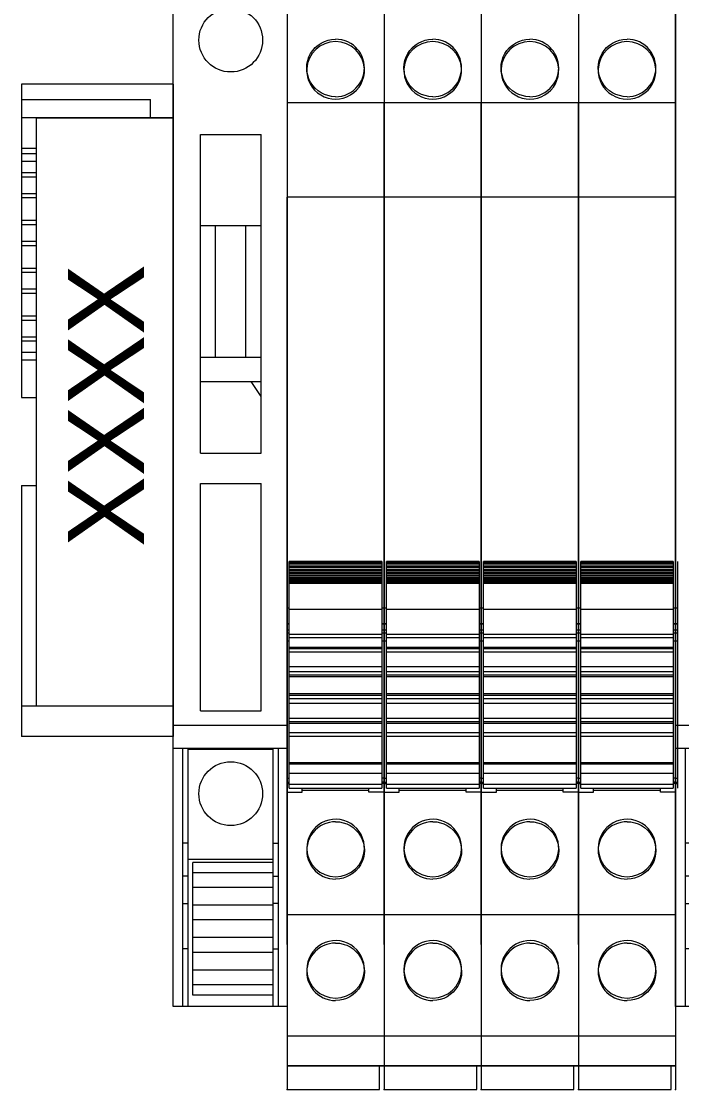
# Model space of a CAD drawing. Header units: millimetres. Extents: x 979 to 3414, y -1029 to 703.
# Drawn here: x 1299.5 to 1343, y 195 to 265.5 of the extents above; entities that cross this region are included whole.
import ezdxf
from ezdxf.enums import TextEntityAlignment as Align

# ---------------------------------------------------------------- set-up
doc = ezdxf.new("R2010")
doc.units = ezdxf.units.MM
doc.layers.add('eProC - L2', color=41, linetype='Continuous', lineweight=20)
doc.styles.get("Standard").update_dxf_attribs({"font": 'arial.ttf'})

# ---------------------------------------------------------------- blocks, each defined once
blk = doc.blocks.new('eProC_Z_EK1+I-RE1')
at = {"layer": 'eProC - L2'}
for p, q in [((0, 0), (0, -20.65)), ((10, 0), (0, 0)), ((10, 0), (10, -43)), ((0, -1), (8.5, -1)), ((8.5, -2.2), (8.5, -1)), ((10, -2.2), (0, -2.2)), ((0, -4.2), (1, -4.2)), ((1, -4.591), (0, -4.591)), ((1, -5.091), (0, -5.091)), ((1, -5.838), (0, -5.838)), ((1, -6.114), (0, -6.114)), ((1, -7.214), (0, -7.214)), ((1, -7.489), (0, -7.489)), ((1, -8.989), (0, -8.989)), ((1, -9.265), (0, -9.265)), ((1, -10.365), (0, -10.365)), ((1, -10.64), (0, -10.64)), ((1, -12.14), (0, -12.14)), ((1, -12.416), (0, -12.416)), ((1, -13.516), (0, -13.516)), ((1, -13.791), (0, -13.791)), ((1, -15.291), (0, -15.291)), ((1, -15.567), (0, -15.567)), ((1, -16.667), (0, -16.667)), ((1, -16.942), (0, -16.942)), ((1, -17.691), (0, -17.691)), ((1, -18.191), (0, -18.191)), ((0, -20.65), (1, -20.65)), ((1, -26.45), (1, -20.65)), ((0, -26.45), (0, -43)), ((0, -26.45), (1, -26.45)), ((10, -41), (0, -41)), ((10, -43), (0, -43))]:
    blk.add_line(p, q, dxfattribs=at)
blk.add_lwpolyline([(10, -41), (1, -41), (1, -2.2), (10, -2.2)], close=True, dxfattribs=at)
blk.add_attdef('XXXX.X', text='', height=5, rotation=90, dxfattribs=at).set_placement((8.072, -21.183), align=Align.CENTER)
blk = doc.blocks.new('eProC_Z_BPSN-SI-520')
at = {"layer": 'eProC - L2'}
for p, q in [((1.794, -42.11), (1.794, -21.11)), ((1.794, -21.11), (5.794, -21.11)), ((5.794, -42.11), (5.794, -21.11)), ((1.794, -27.11), (5.794, -27.11)), ((2.794, -35.795), (2.794, -27.11)), ((4.794, -35.795), (4.794, -27.11)), ((1.794, -35.795), (5.794, -35.795)), ((1.794, -37.396), (5.794, -37.396)), ((5.794, -38.389), (5.144, -37.396)), ((1.794, -42.11), (5.794, -42.11)), ((1.794, -59.11), (1.794, -44.11)), ((1.794, -44.11), (5.794, -44.11)), ((5.794, -59.11), (5.794, -44.11)), ((1.794, -59.11), (5.794, -59.11)), ((7.5, -60.072), (0, -60.072)), ((7.5, -61.577), (0, -61.577)), ((0.644, -78.601), (0.644, -61.577)), ((0.994, -78.601), (0.994, -61.577)), ((6.594, -61.647), (0.994, -61.647)), ((6.594, -78.601), (6.594, -61.577)), ((6.944, -78.601), (6.944, -61.577)), ((0.994, -67.83), (0.644, -67.83)), ((6.594, -67.83), (6.944, -67.83)), ((6.594, -68.91), (0.994, -68.91)), ((1.294, -77.853), (1.294, -69.103)), ((6.594, -69.103), (1.294, -69.103)), ((0.994, -70.001), (0.644, -70.001)), ((6.594, -69.783), (1.294, -69.783)), ((6.594, -70.001), (6.944, -70.001)), ((6.594, -70.757), (1.294, -70.757)), ((0.644, -71.801), (0.994, -71.801)), ((6.944, -71.801), (6.594, -71.801)), ((6.594, -71.919), (1.294, -71.919)), ((6.594, -72.893), (1.294, -72.893)), ((6.594, -74.054), (1.294, -74.054)), ((0.994, -74.801), (0.644, -74.801)), ((6.594, -75.029), (1.294, -75.029)), ((6.594, -74.801), (6.944, -74.801)), ((6.594, -76.19), (1.294, -76.19)), ((6.594, -77.165), (1.294, -77.165)), ((6.594, -77.853), (1.294, -77.853)), ((6.594, -78.601), (0.994, -78.601))]:
    blk.add_line(p, q, dxfattribs=at)
blk.add_lwpolyline([(0, 0), (7.5, 0), (7.5, -78.601), (0, -78.601)], close=True, dxfattribs=at)
for centre in [(3.794, -14.89), (3.794, -64.565)]:
    blk.add_circle(centre, 2.1, dxfattribs=at)

msp = doc.modelspace()

# ---------------------------------------------------------------- linework, layer by layer
at = {"layer": 'eProC - L2'}
for p, q in [((1317.016, 284.581), (1317.016, 260.092)), ((1323.416, 284.581), (1323.416, 196.603)), ((1323.416, 284.581), (1323.416, 260.092)), ((1329.816, 284.581), (1329.816, 196.603)), ((1329.816, 284.581), (1329.816, 260.092)), ((1336.216, 284.581), (1336.216, 196.603)), ((1336.216, 284.581), (1336.216, 260.092)), ((1342.616, 284.581), (1342.616, 196.603)), ((1342.616, 284.581), (1342.616, 260.092)), ((1318.316, 262.388), (1318.316, 262.226)), ((1322.117, 262.226), (1322.117, 262.388)), ((1324.716, 262.388), (1324.716, 262.226)), ((1328.517, 262.226), (1328.517, 262.388)), ((1331.116, 262.388), (1331.116, 262.226)), ((1334.917, 262.226), (1334.917, 262.388)), ((1337.516, 262.388), (1337.516, 262.226)), ((1341.317, 262.226), (1341.317, 262.388)), ((1323.416, 260.092), (1317.016, 260.092)), ((1317.016, 260.092), (1317.016, 253.87)), ((1323.416, 253.871), (1323.416, 260.092)), ((1329.816, 260.092), (1323.416, 260.092)), ((1323.416, 260.092), (1323.416, 253.87)), ((1329.816, 253.871), (1329.816, 260.092)), ((1336.216, 260.092), (1329.816, 260.092)), ((1329.816, 260.092), (1329.816, 253.87)), ((1336.216, 253.871), (1336.216, 260.092)), ((1342.616, 260.092), (1336.216, 260.092)), ((1336.216, 260.092), (1336.216, 253.87)), ((1342.616, 253.871), (1342.616, 260.092)), ((1342.616, 260.092), (1342.616, 253.87)), ((1323.416, 253.871), (1317.016, 253.87)), ((1317.016, 204.603), (1317.016, 253.87)), ((1317.616, 253.864), (1317.016, 253.864)), ((1323.416, 253.864), (1322.816, 253.864)), ((1329.816, 253.871), (1323.416, 253.87)), ((1323.416, 204.603), (1323.416, 253.87)), ((1324.016, 253.864), (1323.416, 253.864)), ((1329.816, 253.864), (1329.216, 253.864)), ((1336.216, 253.871), (1329.816, 253.87)), ((1329.816, 204.603), (1329.816, 253.87)), ((1330.416, 253.864), (1329.816, 253.864)), ((1336.216, 253.864), (1335.616, 253.864)), ((1342.616, 253.871), (1336.216, 253.87)), ((1336.216, 204.603), (1336.216, 253.87)), ((1336.816, 253.864), (1336.216, 253.864)), ((1342.616, 204.603), (1342.616, 253.87)), ((1323.266, 229.842), (1317.166, 229.842)), ((1317.166, 214.908), (1317.166, 229.842)), ((1323.266, 229.829), (1317.166, 229.829)), ((1323.266, 229.737), (1317.166, 229.737)), ((1323.266, 229.671), (1317.166, 229.671)), ((1323.266, 229.842), (1323.266, 214.908)), ((1329.666, 229.842), (1323.566, 229.842)), ((1323.566, 214.908), (1323.566, 229.842)), ((1329.666, 229.829), (1323.566, 229.829)), ((1329.666, 229.737), (1323.566, 229.737)), ((1329.666, 229.671), (1323.566, 229.671)), ((1329.666, 229.842), (1329.666, 214.908)), ((1336.066, 229.842), (1329.966, 229.842)), ((1329.966, 214.908), (1329.966, 229.842)), ((1336.066, 229.829), (1329.966, 229.829)), ((1336.066, 229.737), (1329.966, 229.737)), ((1336.066, 229.671), (1329.966, 229.671)), ((1336.066, 229.842), (1336.066, 214.908)), ((1342.466, 229.842), (1336.366, 229.842)), ((1336.366, 214.908), (1336.366, 229.842)), ((1342.466, 229.829), (1336.366, 229.829)), ((1342.466, 229.737), (1336.366, 229.737)), ((1342.466, 229.671), (1336.366, 229.671)), ((1342.466, 229.842), (1342.466, 214.908)), ((1342.766, 214.908), (1342.766, 229.842)), ((1323.266, 229.542), (1317.166, 229.542)), ((1323.266, 229.442), (1317.166, 229.442)), ((1323.266, 229.32), (1317.166, 229.32)), ((1323.266, 229.232), (1317.166, 229.232)), ((1323.266, 229.118), (1317.166, 229.118)), ((1323.266, 229.041), (1317.166, 229.041)), ((1323.266, 228.934), (1317.166, 228.934)), ((1329.666, 229.542), (1323.566, 229.542)), ((1329.666, 229.442), (1323.566, 229.442)), ((1329.666, 229.32), (1323.566, 229.32)), ((1329.666, 229.232), (1323.566, 229.232)), ((1329.666, 229.118), (1323.566, 229.118)), ((1329.666, 229.041), (1323.566, 229.041)), ((1329.666, 228.934), (1323.566, 228.934)), ((1336.066, 229.542), (1329.966, 229.542)), ((1336.066, 229.442), (1329.966, 229.442)), ((1336.066, 229.32), (1329.966, 229.32)), ((1336.066, 229.232), (1329.966, 229.232)), ((1336.066, 229.118), (1329.966, 229.118)), ((1336.066, 229.041), (1329.966, 229.041)), ((1336.066, 228.934), (1329.966, 228.934)), ((1342.466, 229.542), (1336.366, 229.542)), ((1342.466, 229.442), (1336.366, 229.442)), ((1342.466, 229.32), (1336.366, 229.32)), ((1342.466, 229.232), (1336.366, 229.232)), ((1342.466, 229.118), (1336.366, 229.118)), ((1342.466, 229.041), (1336.366, 229.041)), ((1342.466, 228.934), (1336.366, 228.934)), ((1323.266, 228.87), (1317.166, 228.87)), ((1323.266, 228.771), (1317.166, 228.771)), ((1323.266, 228.72), (1317.166, 228.72)), ((1323.266, 228.628), (1317.166, 228.628)), ((1323.266, 228.59), (1317.166, 228.59)), ((1323.266, 228.505), (1317.166, 228.505)), ((1323.266, 228.481), (1317.166, 228.481)), ((1323.266, 228.404), (1317.166, 228.404)), ((1323.266, 228.387), (1317.166, 228.387)), ((1329.666, 228.87), (1323.566, 228.87)), ((1329.666, 228.771), (1323.566, 228.771)), ((1329.666, 228.72), (1323.566, 228.72)), ((1329.666, 228.628), (1323.566, 228.628)), ((1329.666, 228.59), (1323.566, 228.59)), ((1329.666, 228.505), (1323.566, 228.505)), ((1329.666, 228.481), (1323.566, 228.481)), ((1329.666, 228.404), (1323.566, 228.404)), ((1329.666, 228.387), (1323.566, 228.387)), ((1336.066, 228.87), (1329.966, 228.87)), ((1336.066, 228.771), (1329.966, 228.771)), ((1336.066, 228.72), (1329.966, 228.72)), ((1336.066, 228.628), (1329.966, 228.628)), ((1336.066, 228.59), (1329.966, 228.59)), ((1336.066, 228.505), (1329.966, 228.505)), ((1336.066, 228.481), (1329.966, 228.481)), ((1336.066, 228.404), (1329.966, 228.404)), ((1336.066, 228.387), (1329.966, 228.387)), ((1342.466, 228.87), (1336.366, 228.87)), ((1342.466, 228.771), (1336.366, 228.771)), ((1342.466, 228.72), (1336.366, 228.72)), ((1342.466, 228.628), (1336.366, 228.628)), ((1342.466, 228.59), (1336.366, 228.59)), ((1342.466, 228.505), (1336.366, 228.505)), ((1342.466, 228.481), (1336.366, 228.481)), ((1342.466, 228.404), (1336.366, 228.404)), ((1342.466, 228.387), (1336.366, 228.387)), ((1317.016, 226.792), (1317.166, 226.792)), ((1323.266, 226.792), (1323.416, 226.792)), ((1323.416, 226.792), (1323.566, 226.792)), ((1329.666, 226.792), (1329.816, 226.792)), ((1329.816, 226.792), (1329.966, 226.792)), ((1336.066, 226.792), (1336.216, 226.792)), ((1336.216, 226.792), (1336.366, 226.792)), ((1342.466, 226.792), (1342.616, 226.792)), ((1342.616, 226.792), (1342.766, 226.792)), ((1317.166, 226.706), (1323.266, 226.706)), ((1323.566, 226.706), (1329.666, 226.706)), ((1329.966, 226.706), (1336.066, 226.706)), ((1336.366, 226.706), (1342.466, 226.706)), ((1317.166, 225.736), (1317.016, 225.736)), ((1317.016, 225.733), (1317.166, 225.733)), ((1323.416, 225.736), (1323.266, 225.736)), ((1323.266, 225.733), (1323.416, 225.733)), ((1323.566, 225.736), (1323.416, 225.736)), ((1323.416, 225.733), (1323.566, 225.733)), ((1329.816, 225.736), (1329.666, 225.736)), ((1329.666, 225.733), (1329.816, 225.733)), ((1329.966, 225.736), (1329.816, 225.736)), ((1329.816, 225.733), (1329.966, 225.733)), ((1336.216, 225.736), (1336.066, 225.736)), ((1336.066, 225.733), (1336.216, 225.733)), ((1336.366, 225.736), (1336.216, 225.736)), ((1336.216, 225.733), (1336.366, 225.733)), ((1342.616, 225.736), (1342.466, 225.736)), ((1342.466, 225.733), (1342.616, 225.733)), ((1342.766, 225.736), (1342.616, 225.736)), ((1342.616, 225.733), (1342.766, 225.733)), ((1317.016, 225.333), (1317.166, 225.333)), ((1317.016, 225.154), (1317.166, 225.154)), ((1323.266, 225.042), (1317.166, 225.042)), ((1317.166, 224.842), (1323.266, 224.842)), ((1323.266, 225.333), (1323.416, 225.333)), ((1323.266, 225.154), (1323.416, 225.154)), ((1323.416, 225.333), (1323.566, 225.333)), ((1323.416, 225.154), (1323.566, 225.154)), ((1329.666, 225.042), (1323.566, 225.042)), ((1323.566, 224.842), (1329.666, 224.842)), ((1329.666, 225.333), (1329.816, 225.333)), ((1329.666, 225.154), (1329.816, 225.154)), ((1329.816, 225.333), (1329.966, 225.333)), ((1329.816, 225.154), (1329.966, 225.154)), ((1336.066, 225.042), (1329.966, 225.042)), ((1329.966, 224.842), (1336.066, 224.842)), ((1336.066, 225.333), (1336.216, 225.333)), ((1336.066, 225.154), (1336.216, 225.154)), ((1336.216, 225.333), (1336.366, 225.333)), ((1336.216, 225.154), (1336.366, 225.154)), ((1342.466, 225.042), (1336.366, 225.042)), ((1336.366, 224.842), (1342.466, 224.842)), ((1342.466, 225.333), (1342.616, 225.333)), ((1342.466, 225.154), (1342.616, 225.154)), ((1342.616, 225.333), (1342.766, 225.333)), ((1342.616, 225.154), (1342.766, 225.154)), ((1317.016, 224.623), (1317.166, 224.623)), ((1317.166, 224.2), (1323.266, 224.2)), ((1317.166, 224.105), (1323.266, 224.105)), ((1323.266, 224.623), (1323.416, 224.623)), ((1323.416, 224.623), (1323.566, 224.623)), ((1323.566, 224.2), (1329.666, 224.2)), ((1323.566, 224.105), (1329.666, 224.105)), ((1329.666, 224.623), (1329.816, 224.623)), ((1329.816, 224.623), (1329.966, 224.623)), ((1329.966, 224.2), (1336.066, 224.2)), ((1329.966, 224.105), (1336.066, 224.105)), ((1336.066, 224.623), (1336.216, 224.623)), ((1336.216, 224.623), (1336.366, 224.623)), ((1336.366, 224.2), (1342.466, 224.2)), ((1336.366, 224.105), (1342.466, 224.105)), ((1342.466, 224.623), (1342.616, 224.623)), ((1342.616, 224.623), (1342.766, 224.623)), ((1323.266, 223.867), (1317.166, 223.867)), ((1329.666, 223.867), (1323.566, 223.867)), ((1336.066, 223.867), (1329.966, 223.867)), ((1342.466, 223.867), (1336.366, 223.867)), ((1323.266, 222.892), (1317.166, 222.892)), ((1317.166, 222.592), (1323.266, 222.592)), ((1329.666, 222.892), (1323.566, 222.892)), ((1323.566, 222.592), (1329.666, 222.592)), ((1336.066, 222.892), (1329.966, 222.892)), ((1329.966, 222.592), (1336.066, 222.592)), ((1342.466, 222.892), (1336.366, 222.892)), ((1336.366, 222.592), (1342.466, 222.592)), ((1323.266, 222.355), (1317.166, 222.355)), ((1317.166, 222.259), (1323.266, 222.259)), ((1329.666, 222.355), (1323.566, 222.355)), ((1323.566, 222.259), (1329.666, 222.259)), ((1336.066, 222.355), (1329.966, 222.355)), ((1329.966, 222.259), (1336.066, 222.259)), ((1342.466, 222.355), (1336.366, 222.355)), ((1336.366, 222.259), (1342.466, 222.259)), ((1323.266, 221.125), (1317.166, 221.125)), ((1317.166, 221.03), (1323.266, 221.03)), ((1323.266, 220.792), (1317.166, 220.792)), ((1323.266, 220.492), (1317.166, 220.492)), ((1329.666, 221.125), (1323.566, 221.125)), ((1323.566, 221.03), (1329.666, 221.03)), ((1329.666, 220.792), (1323.566, 220.792)), ((1329.666, 220.492), (1323.566, 220.492)), ((1336.066, 221.125), (1329.966, 221.125)), ((1329.966, 221.03), (1336.066, 221.03)), ((1336.066, 220.792), (1329.966, 220.792)), ((1336.066, 220.492), (1329.966, 220.492)), ((1342.466, 221.125), (1336.366, 221.125)), ((1336.366, 221.03), (1342.466, 221.03)), ((1342.466, 220.792), (1336.366, 220.792)), ((1342.466, 220.492), (1336.366, 220.492)), ((1317.166, 219.517), (1323.266, 219.517)), ((1323.266, 219.28), (1317.166, 219.28)), ((1317.166, 219.184), (1323.266, 219.184)), ((1323.566, 219.517), (1329.666, 219.517)), ((1329.666, 219.28), (1323.566, 219.28)), ((1323.566, 219.184), (1329.666, 219.184)), ((1329.966, 219.517), (1336.066, 219.517)), ((1336.066, 219.28), (1329.966, 219.28)), ((1329.966, 219.184), (1336.066, 219.184)), ((1336.366, 219.517), (1342.466, 219.517)), ((1342.466, 219.28), (1336.366, 219.28)), ((1336.366, 219.184), (1342.466, 219.184)), ((1323.266, 218.542), (1317.166, 218.542)), ((1317.166, 218.342), (1323.266, 218.342)), ((1329.666, 218.542), (1323.566, 218.542)), ((1323.566, 218.342), (1329.666, 218.342)), ((1336.066, 218.542), (1329.966, 218.542)), ((1329.966, 218.342), (1336.066, 218.342)), ((1342.466, 218.542), (1336.366, 218.542)), ((1336.366, 218.342), (1342.466, 218.342)), ((1323.266, 216.58), (1317.166, 216.58)), ((1323.266, 216.554), (1317.166, 216.554)), ((1323.266, 216.484), (1317.166, 216.484)), ((1329.666, 216.58), (1323.566, 216.58)), ((1329.666, 216.554), (1323.566, 216.554)), ((1329.666, 216.484), (1323.566, 216.484)), ((1336.066, 216.58), (1329.966, 216.58)), ((1336.066, 216.554), (1329.966, 216.554)), ((1336.066, 216.484), (1329.966, 216.484)), ((1342.466, 216.58), (1336.366, 216.58)), ((1342.466, 216.554), (1336.366, 216.554)), ((1342.466, 216.484), (1336.366, 216.484)), ((1317.016, 215.567), (1317.166, 215.567)), ((1323.266, 215.879), (1317.166, 215.879)), ((1323.416, 215.567), (1323.266, 215.567)), ((1323.416, 215.567), (1323.566, 215.567)), ((1329.666, 215.879), (1323.566, 215.879)), ((1329.816, 215.567), (1329.666, 215.567)), ((1329.816, 215.567), (1329.966, 215.567)), ((1336.066, 215.879), (1329.966, 215.879)), ((1336.216, 215.567), (1336.066, 215.567)), ((1336.216, 215.567), (1336.366, 215.567)), ((1342.466, 215.879), (1336.366, 215.879)), ((1342.616, 215.567), (1342.466, 215.567)), ((1342.616, 215.567), (1342.766, 215.567)), ((1317.016, 215.301), (1317.166, 215.301)), ((1317.016, 215.202), (1317.166, 215.202)), ((1323.266, 215.152), (1317.166, 215.152)), ((1317.166, 214.908), (1323.266, 214.908)), ((1318.016, 214.643), (1318.016, 214.908)), ((1322.416, 214.643), (1322.416, 214.908)), ((1323.416, 215.301), (1323.266, 215.301)), ((1323.416, 215.202), (1323.266, 215.202)), ((1323.416, 215.301), (1323.566, 215.301)), ((1323.416, 215.202), (1323.566, 215.202)), ((1329.666, 215.152), (1323.566, 215.152)), ((1323.566, 214.908), (1329.666, 214.908)), ((1324.416, 214.643), (1324.416, 214.908)), ((1328.816, 214.643), (1328.816, 214.908)), ((1329.816, 215.301), (1329.666, 215.301)), ((1329.816, 215.202), (1329.666, 215.202)), ((1329.816, 215.301), (1329.966, 215.301)), ((1329.816, 215.202), (1329.966, 215.202)), ((1336.066, 215.152), (1329.966, 215.152)), ((1329.966, 214.908), (1336.066, 214.908)), ((1330.816, 214.643), (1330.816, 214.908)), ((1335.216, 214.643), (1335.216, 214.908)), ((1336.216, 215.301), (1336.066, 215.301)), ((1336.216, 215.202), (1336.066, 215.202)), ((1336.216, 215.301), (1336.366, 215.301)), ((1336.216, 215.202), (1336.366, 215.202)), ((1342.466, 215.152), (1336.366, 215.152)), ((1336.366, 214.908), (1342.466, 214.908)), ((1337.216, 214.643), (1337.216, 214.908)), ((1341.616, 214.643), (1341.616, 214.908)), ((1342.616, 215.301), (1342.466, 215.301)), ((1342.616, 215.202), (1342.466, 215.202)), ((1342.616, 215.301), (1342.766, 215.301)), ((1342.616, 215.202), (1342.766, 215.202)), ((1317.016, 214.643), (1318.016, 214.643)), ((1322.416, 214.743), (1318.016, 214.743)), ((1323.416, 214.643), (1322.416, 214.643)), ((1323.416, 214.643), (1324.416, 214.643)), ((1328.816, 214.743), (1324.416, 214.743)), ((1329.816, 214.643), (1328.816, 214.643)), ((1329.816, 214.643), (1330.816, 214.643)), ((1335.216, 214.743), (1330.816, 214.743)), ((1336.216, 214.643), (1335.216, 214.643)), ((1336.216, 214.643), (1337.216, 214.643)), ((1341.616, 214.743), (1337.216, 214.743)), ((1342.616, 214.643), (1341.616, 214.643)), ((1318.316, 210.958), (1318.316, 210.796)), ((1322.117, 210.796), (1322.117, 210.958)), ((1324.716, 210.958), (1324.716, 210.796)), ((1328.517, 210.796), (1328.517, 210.958)), ((1331.116, 210.958), (1331.116, 210.796)), ((1334.917, 210.796), (1334.917, 210.958)), ((1337.516, 210.958), (1337.516, 210.796)), ((1341.317, 210.796), (1341.317, 210.958)), ((1323.416, 206.555), (1317.016, 206.555)), ((1329.816, 206.555), (1323.416, 206.555)), ((1336.216, 206.555), (1329.816, 206.555)), ((1342.616, 206.555), (1336.216, 206.555)), ((1317.016, 204.623), (1317.016, 204.604)), ((1317.016, 204.604), (1317.016, 196.603)), ((1323.416, 204.623), (1323.416, 204.604)), ((1323.416, 204.604), (1323.416, 196.603)), ((1329.816, 204.623), (1329.816, 204.604)), ((1329.816, 204.604), (1329.816, 196.603)), ((1336.216, 204.623), (1336.216, 204.604)), ((1336.216, 204.604), (1336.216, 196.603)), ((1342.616, 204.623), (1342.616, 204.604)), ((1342.616, 204.604), (1342.616, 196.603)), ((1318.316, 202.958), (1318.316, 202.796)), ((1322.117, 202.796), (1322.117, 202.958)), ((1324.716, 202.958), (1324.716, 202.796)), ((1328.517, 202.796), (1328.517, 202.958)), ((1331.116, 202.958), (1331.116, 202.796)), ((1334.917, 202.796), (1334.917, 202.958)), ((1337.516, 202.958), (1337.516, 202.796)), ((1341.317, 202.796), (1341.317, 202.958)), ((1317.016, 201.146), (1317.016, 201.149)), ((1317.016, 200.792), (1317.016, 196.892)), ((1323.416, 201.146), (1323.416, 201.149)), ((1323.416, 200.792), (1323.416, 196.892)), ((1329.816, 201.146), (1329.816, 201.149)), ((1329.816, 200.792), (1329.816, 196.892)), ((1336.216, 201.146), (1336.216, 201.149)), ((1336.216, 200.792), (1336.216, 196.892)), ((1342.616, 201.146), (1342.616, 201.149)), ((1342.616, 200.792), (1342.616, 196.892)), ((1323.416, 198.555), (1317.016, 198.555)), ((1329.816, 198.555), (1323.416, 198.555)), ((1336.216, 198.555), (1329.816, 198.555)), ((1342.616, 198.555), (1336.216, 198.555)), ((1323.416, 196.61), (1317.016, 196.61)), ((1323.416, 196.605), (1317.016, 196.605)), ((1317.016, 196.603), (1323.416, 196.603)), ((1317.016, 196.6), (1317.016, 195.03)), ((1323.116, 195.03), (1323.116, 196.603)), ((1329.816, 196.61), (1323.416, 196.61)), ((1329.816, 196.605), (1323.416, 196.605)), ((1323.416, 196.603), (1329.816, 196.603)), ((1323.416, 196.6), (1323.416, 195.03)), ((1329.516, 195.03), (1329.516, 196.603)), ((1336.216, 196.61), (1329.816, 196.61)), ((1336.216, 196.605), (1329.816, 196.605)), ((1329.816, 196.603), (1336.216, 196.603)), ((1329.816, 196.6), (1329.816, 195.03)), ((1335.916, 195.03), (1335.916, 196.603)), ((1342.616, 196.61), (1336.216, 196.61)), ((1342.616, 196.605), (1336.216, 196.605)), ((1336.216, 196.603), (1342.616, 196.603)), ((1336.216, 196.6), (1336.216, 195.03)), ((1342.316, 195.03), (1342.316, 196.603)), ((1342.616, 196.6), (1342.616, 195.03)), ((1317.016, 195.032), (1323.116, 195.032)), ((1317.016, 195.03), (1323.116, 195.03)), ((1323.416, 195.032), (1329.516, 195.032)), ((1323.416, 195.03), (1329.516, 195.03)), ((1329.816, 195.032), (1335.916, 195.032)), ((1329.816, 195.03), (1335.916, 195.03)), ((1336.216, 195.032), (1342.316, 195.032)), ((1336.216, 195.03), (1342.316, 195.03))]:
    msp.add_line(p, q, dxfattribs=at)
for points in [[(1318.316, 262.388), (1318.332, 262.636), (1318.381, 262.878), (1318.461, 263.113), (1318.571, 263.335), (1318.709, 263.539), (1318.873, 263.726), (1319.061, 263.889), (1319.267, 264.026), (1319.489, 264.135), (1319.725, 264.214), (1319.946, 264.257), (1320.217, 264.278)], [(1322.117, 262.388), (1322.109, 262.563), (1322.078, 262.767), (1322.017, 262.993), (1321.945, 263.174), (1321.847, 263.36), (1321.765, 263.485), (1321.669, 263.608), (1321.558, 263.728), (1321.389, 263.877), (1321.212, 263.999), (1321.034, 264.095), (1320.856, 264.168), (1320.628, 264.234), (1320.413, 264.268), (1320.217, 264.278)], [(1324.716, 262.388), (1324.732, 262.636), (1324.781, 262.878), (1324.861, 263.113), (1324.971, 263.335), (1325.109, 263.539), (1325.273, 263.726), (1325.461, 263.889), (1325.667, 264.026), (1325.889, 264.135), (1326.125, 264.214), (1326.346, 264.257), (1326.617, 264.278)], [(1328.517, 262.388), (1328.509, 262.563), (1328.478, 262.767), (1328.417, 262.993), (1328.345, 263.174), (1328.247, 263.36), (1328.165, 263.485), (1328.069, 263.608), (1327.958, 263.728), (1327.789, 263.877), (1327.612, 263.999), (1327.434, 264.095), (1327.256, 264.168), (1327.028, 264.234), (1326.813, 264.268), (1326.617, 264.278)], [(1331.116, 262.388), (1331.132, 262.636), (1331.181, 262.878), (1331.261, 263.113), (1331.371, 263.335), (1331.509, 263.539), (1331.673, 263.726), (1331.861, 263.889), (1332.067, 264.026), (1332.289, 264.135), (1332.525, 264.214), (1332.746, 264.257), (1333.017, 264.278)], [(1334.917, 262.388), (1334.909, 262.563), (1334.878, 262.767), (1334.817, 262.993), (1334.745, 263.174), (1334.647, 263.36), (1334.565, 263.485), (1334.469, 263.608), (1334.358, 263.728), (1334.189, 263.877), (1334.012, 263.999), (1333.834, 264.095), (1333.656, 264.168), (1333.428, 264.234), (1333.213, 264.268), (1333.017, 264.278)], [(1337.516, 262.388), (1337.532, 262.636), (1337.581, 262.878), (1337.661, 263.113), (1337.771, 263.335), (1337.909, 263.539), (1338.073, 263.726), (1338.261, 263.889), (1338.467, 264.026), (1338.689, 264.135), (1338.925, 264.214), (1339.146, 264.257), (1339.417, 264.278)], [(1341.317, 262.388), (1341.309, 262.563), (1341.278, 262.767), (1341.217, 262.993), (1341.145, 263.174), (1341.047, 263.36), (1340.965, 263.485), (1340.869, 263.608), (1340.758, 263.728), (1340.589, 263.877), (1340.412, 263.999), (1340.234, 264.095), (1340.056, 264.168), (1339.828, 264.234), (1339.613, 264.268), (1339.417, 264.278)], [(1320.217, 260.489), (1319.957, 260.509), (1319.712, 260.558), (1319.481, 260.636), (1319.264, 260.743), (1319.062, 260.88), (1318.874, 261.046), (1318.709, 261.234), (1318.572, 261.439), (1318.461, 261.662), (1318.381, 261.898), (1318.333, 262.14), (1318.316, 262.388), (1318.316, 262.388)], [(1320.217, 260.489), (1320.41, 260.499), (1320.623, 260.533), (1320.851, 260.599), (1321.029, 260.672), (1321.209, 260.769), (1321.386, 260.893), (1321.558, 261.044), (1321.714, 261.221), (1321.841, 261.404), (1321.939, 261.587), (1322.012, 261.767), (1322.075, 261.993), (1322.107, 262.201), (1322.117, 262.385), (1322.117, 262.388)], [(1326.617, 260.489), (1326.357, 260.509), (1326.112, 260.558), (1325.881, 260.636), (1325.664, 260.743), (1325.462, 260.88), (1325.274, 261.046), (1325.109, 261.234), (1324.972, 261.439), (1324.861, 261.662), (1324.781, 261.898), (1324.733, 262.14), (1324.716, 262.388), (1324.716, 262.388)], [(1326.617, 260.489), (1326.81, 260.499), (1327.023, 260.533), (1327.251, 260.599), (1327.429, 260.672), (1327.609, 260.769), (1327.786, 260.893), (1327.958, 261.044), (1328.114, 261.221), (1328.241, 261.404), (1328.339, 261.587), (1328.412, 261.767), (1328.475, 261.993), (1328.507, 262.201), (1328.517, 262.385), (1328.517, 262.388)], [(1333.017, 260.489), (1332.757, 260.509), (1332.512, 260.558), (1332.281, 260.636), (1332.064, 260.743), (1331.862, 260.88), (1331.674, 261.046), (1331.509, 261.234), (1331.372, 261.439), (1331.261, 261.662), (1331.181, 261.898), (1331.133, 262.14), (1331.116, 262.388), (1331.116, 262.388)], [(1333.017, 260.489), (1333.21, 260.499), (1333.423, 260.533), (1333.651, 260.599), (1333.829, 260.672), (1334.009, 260.769), (1334.186, 260.893), (1334.358, 261.044), (1334.514, 261.221), (1334.641, 261.404), (1334.739, 261.587), (1334.812, 261.767), (1334.875, 261.993), (1334.907, 262.201), (1334.917, 262.385), (1334.917, 262.388)], [(1339.417, 260.489), (1339.157, 260.509), (1338.912, 260.558), (1338.681, 260.636), (1338.464, 260.743), (1338.262, 260.88), (1338.074, 261.046), (1337.909, 261.234), (1337.772, 261.439), (1337.661, 261.662), (1337.581, 261.898), (1337.533, 262.14), (1337.516, 262.388), (1337.516, 262.388)], [(1339.417, 260.489), (1339.61, 260.499), (1339.823, 260.533), (1340.051, 260.599), (1340.229, 260.672), (1340.409, 260.769), (1340.586, 260.893), (1340.758, 261.044), (1340.914, 261.221), (1341.041, 261.404), (1341.139, 261.587), (1341.212, 261.767), (1341.275, 261.993), (1341.307, 262.201), (1341.317, 262.385), (1341.317, 262.388)], [(1320.217, 212.695), (1320.023, 212.685), (1319.81, 212.651), (1319.582, 212.585), (1319.404, 212.512), (1319.225, 212.415), (1319.047, 212.291), (1318.875, 212.14), (1318.719, 211.963), (1318.592, 211.78), (1318.494, 211.597), (1318.421, 211.417), (1318.358, 211.191), (1318.326, 210.983), (1318.316, 210.799), (1318.316, 210.796)], [(1320.217, 212.695), (1320.476, 212.675), (1320.721, 212.626), (1320.952, 212.548), (1321.169, 212.441), (1321.371, 212.304), (1321.559, 212.138), (1321.724, 211.95), (1321.861, 211.745), (1321.972, 211.522), (1322.052, 211.286), (1322.1, 211.044), (1322.117, 210.796), (1322.117, 210.796)], [(1326.617, 212.695), (1326.423, 212.685), (1326.21, 212.651), (1325.982, 212.585), (1325.804, 212.512), (1325.625, 212.415), (1325.447, 212.291), (1325.275, 212.14), (1325.119, 211.963), (1324.992, 211.78), (1324.894, 211.597), (1324.821, 211.417), (1324.758, 211.191), (1324.726, 210.983), (1324.716, 210.799), (1324.716, 210.796)], [(1326.617, 212.695), (1326.876, 212.675), (1327.121, 212.626), (1327.352, 212.548), (1327.569, 212.441), (1327.771, 212.304), (1327.959, 212.138), (1328.124, 211.95), (1328.261, 211.745), (1328.372, 211.522), (1328.452, 211.286), (1328.5, 211.044), (1328.517, 210.796), (1328.517, 210.796)], [(1333.017, 212.695), (1332.823, 212.685), (1332.61, 212.651), (1332.382, 212.585), (1332.204, 212.512), (1332.025, 212.415), (1331.847, 212.291), (1331.675, 212.14), (1331.519, 211.963), (1331.392, 211.78), (1331.294, 211.597), (1331.221, 211.417), (1331.158, 211.191), (1331.126, 210.983), (1331.116, 210.799), (1331.116, 210.796)], [(1333.017, 212.695), (1333.276, 212.675), (1333.521, 212.626), (1333.752, 212.548), (1333.969, 212.441), (1334.171, 212.304), (1334.359, 212.138), (1334.524, 211.95), (1334.661, 211.745), (1334.772, 211.522), (1334.852, 211.286), (1334.9, 211.044), (1334.917, 210.796), (1334.917, 210.796)], [(1339.417, 212.695), (1339.223, 212.685), (1339.01, 212.651), (1338.782, 212.585), (1338.604, 212.512), (1338.425, 212.415), (1338.247, 212.291), (1338.075, 212.14), (1337.919, 211.963), (1337.792, 211.78), (1337.694, 211.597), (1337.621, 211.417), (1337.558, 211.191), (1337.526, 210.983), (1337.516, 210.799), (1337.516, 210.796)], [(1339.417, 212.695), (1339.676, 212.675), (1339.921, 212.626), (1340.152, 212.548), (1340.369, 212.441), (1340.571, 212.304), (1340.759, 212.138), (1340.924, 211.95), (1341.061, 211.745), (1341.172, 211.522), (1341.252, 211.286), (1341.3, 211.044), (1341.317, 210.796), (1341.317, 210.796)], [(1318.316, 210.796), (1318.325, 210.621), (1318.355, 210.417), (1318.416, 210.191), (1318.488, 210.01), (1318.586, 209.824), (1318.668, 209.699), (1318.764, 209.576), (1318.875, 209.457), (1319.044, 209.307), (1319.221, 209.185), (1319.4, 209.089), (1319.577, 209.016), (1319.805, 208.95), (1320.02, 208.916), (1320.217, 208.906)], [(1322.117, 210.796), (1322.101, 210.548), (1322.052, 210.306), (1321.972, 210.071), (1321.862, 209.849), (1321.724, 209.645), (1321.56, 209.459), (1321.372, 209.295), (1321.166, 209.158), (1320.944, 209.049), (1320.708, 208.97), (1320.487, 208.927), (1320.217, 208.906)], [(1324.716, 210.796), (1324.725, 210.621), (1324.755, 210.417), (1324.816, 210.191), (1324.888, 210.01), (1324.986, 209.824), (1325.068, 209.699), (1325.164, 209.576), (1325.275, 209.457), (1325.444, 209.307), (1325.621, 209.185), (1325.8, 209.089), (1325.977, 209.016), (1326.205, 208.95), (1326.42, 208.916), (1326.617, 208.906)], [(1328.517, 210.796), (1328.501, 210.548), (1328.452, 210.306), (1328.372, 210.071), (1328.262, 209.849), (1328.124, 209.645), (1327.96, 209.459), (1327.772, 209.295), (1327.566, 209.158), (1327.344, 209.049), (1327.108, 208.97), (1326.887, 208.927), (1326.617, 208.906)], [(1331.116, 210.796), (1331.125, 210.621), (1331.155, 210.417), (1331.216, 210.191), (1331.288, 210.01), (1331.386, 209.824), (1331.468, 209.699), (1331.564, 209.576), (1331.675, 209.457), (1331.844, 209.307), (1332.021, 209.185), (1332.2, 209.089), (1332.377, 209.016), (1332.605, 208.95), (1332.82, 208.916), (1333.017, 208.906)], [(1334.917, 210.796), (1334.901, 210.548), (1334.852, 210.306), (1334.772, 210.071), (1334.662, 209.849), (1334.524, 209.645), (1334.36, 209.459), (1334.172, 209.295), (1333.966, 209.158), (1333.744, 209.049), (1333.508, 208.97), (1333.287, 208.927), (1333.017, 208.906)], [(1337.516, 210.796), (1337.525, 210.621), (1337.555, 210.417), (1337.616, 210.191), (1337.688, 210.01), (1337.786, 209.824), (1337.868, 209.699), (1337.964, 209.576), (1338.075, 209.457), (1338.244, 209.307), (1338.421, 209.185), (1338.6, 209.089), (1338.777, 209.016), (1339.005, 208.95), (1339.22, 208.916), (1339.417, 208.906)], [(1341.317, 210.796), (1341.301, 210.548), (1341.252, 210.306), (1341.172, 210.071), (1341.062, 209.849), (1340.924, 209.645), (1340.76, 209.459), (1340.572, 209.295), (1340.366, 209.158), (1340.144, 209.049), (1339.908, 208.97), (1339.687, 208.927), (1339.417, 208.906)], [(1319.646, 204.607), (1319.582, 204.585), (1319.404, 204.512), (1319.225, 204.415), (1319.047, 204.291), (1318.875, 204.14), (1318.719, 203.963), (1318.592, 203.78), (1318.494, 203.597), (1318.421, 203.417), (1318.358, 203.191), (1318.326, 202.983), (1318.316, 202.799), (1318.316, 202.796)], [(1320.217, 204.695), (1320.023, 204.685), (1319.81, 204.651), (1319.646, 204.607)], [(1320.217, 204.695), (1320.476, 204.675), (1320.721, 204.626), (1320.791, 204.606)], [(1320.791, 204.606), (1320.952, 204.548), (1321.169, 204.441), (1321.371, 204.304), (1321.559, 204.138), (1321.724, 203.95), (1321.861, 203.745), (1321.972, 203.522), (1322.052, 203.286), (1322.1, 203.044), (1322.117, 202.796), (1322.117, 202.796)], [(1326.046, 204.607), (1325.982, 204.585), (1325.804, 204.512), (1325.625, 204.415), (1325.447, 204.291), (1325.275, 204.14), (1325.119, 203.963), (1324.992, 203.78), (1324.894, 203.597), (1324.821, 203.417), (1324.758, 203.191), (1324.726, 202.983), (1324.716, 202.799), (1324.716, 202.796)], [(1326.617, 204.695), (1326.423, 204.685), (1326.21, 204.651), (1326.046, 204.607)], [(1326.617, 204.695), (1326.876, 204.675), (1327.121, 204.626), (1327.191, 204.606)], [(1327.191, 204.606), (1327.352, 204.548), (1327.569, 204.441), (1327.771, 204.304), (1327.959, 204.138), (1328.124, 203.95), (1328.261, 203.745), (1328.372, 203.522), (1328.452, 203.286), (1328.5, 203.044), (1328.517, 202.796), (1328.517, 202.796)], [(1332.446, 204.607), (1332.382, 204.585), (1332.204, 204.512), (1332.025, 204.415), (1331.847, 204.291), (1331.675, 204.14), (1331.519, 203.963), (1331.392, 203.78), (1331.294, 203.597), (1331.221, 203.417), (1331.158, 203.191), (1331.126, 202.983), (1331.116, 202.799), (1331.116, 202.796)], [(1333.017, 204.695), (1332.823, 204.685), (1332.61, 204.651), (1332.446, 204.607)], [(1333.017, 204.695), (1333.276, 204.675), (1333.521, 204.626), (1333.591, 204.606)], [(1333.591, 204.606), (1333.752, 204.548), (1333.969, 204.441), (1334.171, 204.304), (1334.359, 204.138), (1334.524, 203.95), (1334.661, 203.745), (1334.772, 203.522), (1334.852, 203.286), (1334.9, 203.044), (1334.917, 202.796), (1334.917, 202.796)], [(1338.846, 204.607), (1338.782, 204.585), (1338.604, 204.512), (1338.425, 204.415), (1338.247, 204.291), (1338.075, 204.14), (1337.919, 203.963), (1337.792, 203.78), (1337.694, 203.597), (1337.621, 203.417), (1337.558, 203.191), (1337.526, 202.983), (1337.516, 202.799), (1337.516, 202.796)], [(1339.417, 204.695), (1339.223, 204.685), (1339.01, 204.651), (1338.846, 204.607)], [(1339.417, 204.695), (1339.676, 204.675), (1339.921, 204.626), (1339.991, 204.606)], [(1339.991, 204.606), (1340.152, 204.548), (1340.369, 204.441), (1340.571, 204.304), (1340.759, 204.138), (1340.924, 203.95), (1341.061, 203.745), (1341.172, 203.522), (1341.252, 203.286), (1341.3, 203.044), (1341.317, 202.796), (1341.317, 202.796)], [(1318.316, 202.796), (1318.325, 202.621), (1318.355, 202.417), (1318.416, 202.191), (1318.488, 202.01), (1318.586, 201.824), (1318.668, 201.699), (1318.764, 201.576), (1318.875, 201.457), (1319.044, 201.307), (1319.221, 201.185), (1319.4, 201.089), (1319.577, 201.016), (1319.805, 200.95), (1320.02, 200.916), (1320.217, 200.906)], [(1322.117, 202.796), (1322.101, 202.548), (1322.052, 202.306), (1321.972, 202.071), (1321.862, 201.849), (1321.724, 201.645), (1321.56, 201.459), (1321.372, 201.295), (1321.166, 201.158), (1320.944, 201.049), (1320.708, 200.97), (1320.487, 200.927), (1320.217, 200.906)], [(1324.716, 202.796), (1324.725, 202.621), (1324.755, 202.417), (1324.816, 202.191), (1324.888, 202.01), (1324.986, 201.824), (1325.068, 201.699), (1325.164, 201.576), (1325.275, 201.457), (1325.444, 201.307), (1325.621, 201.185), (1325.8, 201.089), (1325.977, 201.016), (1326.205, 200.95), (1326.42, 200.916), (1326.617, 200.906)], [(1328.517, 202.796), (1328.501, 202.548), (1328.452, 202.306), (1328.372, 202.071), (1328.262, 201.849), (1328.124, 201.645), (1327.96, 201.459), (1327.772, 201.295), (1327.566, 201.158), (1327.344, 201.049), (1327.108, 200.97), (1326.887, 200.927), (1326.617, 200.906)], [(1331.116, 202.796), (1331.125, 202.621), (1331.155, 202.417), (1331.216, 202.191), (1331.288, 202.01), (1331.386, 201.824), (1331.468, 201.699), (1331.564, 201.576), (1331.675, 201.457), (1331.844, 201.307), (1332.021, 201.185), (1332.2, 201.089), (1332.377, 201.016), (1332.605, 200.95), (1332.82, 200.916), (1333.017, 200.906)], [(1334.917, 202.796), (1334.901, 202.548), (1334.852, 202.306), (1334.772, 202.071), (1334.662, 201.849), (1334.524, 201.645), (1334.36, 201.459), (1334.172, 201.295), (1333.966, 201.158), (1333.744, 201.049), (1333.508, 200.97), (1333.287, 200.927), (1333.017, 200.906)], [(1337.516, 202.796), (1337.525, 202.621), (1337.555, 202.417), (1337.616, 202.191), (1337.688, 202.01), (1337.786, 201.824), (1337.868, 201.699), (1337.964, 201.576), (1338.075, 201.457), (1338.244, 201.307), (1338.421, 201.185), (1338.6, 201.089), (1338.777, 201.016), (1339.005, 200.95), (1339.22, 200.916), (1339.417, 200.906)], [(1341.317, 202.796), (1341.301, 202.548), (1341.252, 202.306), (1341.172, 202.071), (1341.062, 201.849), (1340.924, 201.645), (1340.76, 201.459), (1340.572, 201.295), (1340.366, 201.158), (1340.144, 201.049), (1339.908, 200.97), (1339.687, 200.927), (1339.417, 200.906)]]:
    msp.add_lwpolyline(points, dxfattribs=at)
for centre, major_axis, start_param, end_param in [((1320.217, 262.226), (-1.9, 0), 3.195722, 6.232913), ((1326.617, 262.226), (-1.9, 0), 3.195722, 6.232913), ((1333.017, 262.226), (-1.9, 0), 3.195722, 6.232913), ((1339.417, 262.226), (-1.9, 0), 3.195722, 6.232913), ((1320.217, 262.226), (-1.9, 0), 6.232913, 9.478907), ((1326.617, 262.226), (-1.9, 0), 6.232913, 9.478907), ((1333.017, 262.226), (-1.9, 0), 6.232913, 9.478907), ((1339.417, 262.226), (-1.9, 0), 6.232913, 9.478907), ((1320.217, 210.958), (1.9, 0), 6.235558, 9.424778), ((1326.617, 210.958), (1.9, 0), 6.235558, 9.424778), ((1333.017, 210.958), (1.9, 0), 6.235558, 9.424778), ((1339.417, 210.958), (1.9, 0), 6.235558, 9.424778), ((1320.217, 210.958), (1.9, 0), 3.141593, 3.187944), ((1320.217, 210.958), (1.9, 0), 3.187944, 6.235558), ((1326.617, 210.958), (1.9, 0), 3.141593, 3.187944), ((1326.617, 210.958), (1.9, 0), 3.187944, 6.235558), ((1333.017, 210.958), (1.9, 0), 3.141593, 3.187944), ((1333.017, 210.958), (1.9, 0), 3.187944, 6.235558), ((1339.417, 210.958), (1.9, 0), 3.141593, 3.187944), ((1339.417, 210.958), (1.9, 0), 3.187944, 6.235558), ((1320.217, 202.958), (1.9, 0), 6.235558, 9.424778), ((1326.617, 202.958), (1.9, 0), 6.235558, 9.424778), ((1333.017, 202.958), (1.9, 0), 6.235558, 9.424778), ((1339.417, 202.958), (1.9, 0), 6.235558, 9.424778), ((1320.217, 202.958), (1.9, 0), 3.141593, 3.187944), ((1320.217, 202.958), (1.9, 0), 3.187944, 6.235558), ((1326.617, 202.958), (1.9, 0), 3.141593, 3.187944), ((1326.617, 202.958), (1.9, 0), 3.187944, 6.235558), ((1333.017, 202.958), (1.9, 0), 3.141593, 3.187944), ((1333.017, 202.958), (1.9, 0), 3.187944, 6.235558), ((1339.417, 202.958), (1.9, 0), 3.141593, 3.187944), ((1339.417, 202.958), (1.9, 0), 3.187944, 6.235558)]:
    msp.add_ellipse(centre, major_axis=major_axis, ratio=0.997065, start_param=start_param, end_param=end_param, dxfattribs=at)
for p in [(1317.016, 195.032), (1323.416, 195.032), (1329.816, 195.032), (1336.216, 195.032), (1342.616, 195.032)]:
    msp.add_point(p, dxfattribs=at)

# ---------------------------------------------------------------- block references
for p in [(1309.516, 279.106), (1342.616, 279.106)]:
    msp.add_blockref('eProC_Z_BPSN-SI-520', p)
at = {"color": 4}
msp.add_blockref('eProC_Z_EK1+I-RE1', (1299.516, 261.305), dxfattribs=at).add_auto_attribs({'XXXX.X': 'XXXX'})

doc.saveas('drawing.dxf')
